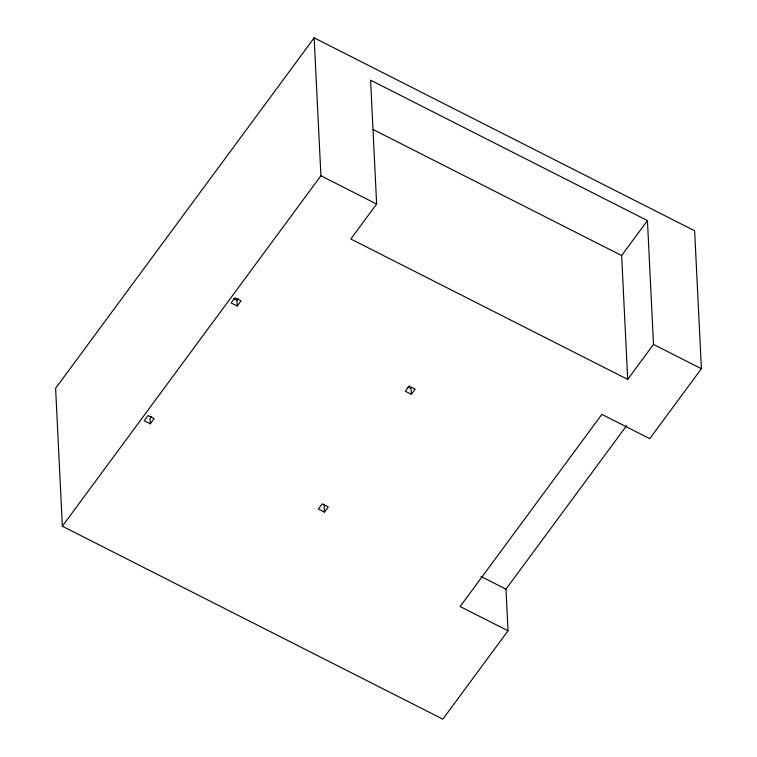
<?xml version="1.0" encoding="UTF-8"?>
<svg xmlns="http://www.w3.org/2000/svg" width="757" height="757" viewBox="0 0 757 757"><rect width="100%" height="100%" fill="white"/><g stroke="black" fill="none" stroke-linecap="round" stroke-linejoin="round"><path stroke-width="1.14" d="M508.013 630.808L460.124 606.527L601.891 414.372L649.78 438.663L701.389 368.706L694.642 230.79L314.164 37.85L55.611 388.294L62.358 526.21L442.836 719.15L508.013 630.808L505.969 589.154L626.692 425.538M62.358 526.21L320.911 175.766L314.164 37.85M151.305 416.454L150.037 418.176L150.321 423.806L144.218 420.712L148.022 415.565L154.116 418.649L150.321 423.806M237.225 306.008L241.029 300.86L234.935 297.766L231.131 302.923L237.225 306.008L236.95 300.378L238.218 298.665M376.636 204.03L350.832 239.004L627.695 379.399L653.499 344.426L647.443 220.58L370.58 80.176L376.636 204.03L320.911 175.766M324.45 512.111L328.254 506.953L322.16 503.859L318.356 509.016L324.45 512.111L324.062 504.228M411.354 394.312L415.158 389.155L409.064 386.07L405.26 391.218L411.354 394.312L411.079 388.682L408.032 387.139M627.695 379.399L621.639 255.554L647.443 220.58M373.201 129.57L621.639 255.554M653.499 344.426L701.389 368.706M233.904 298.835L236.95 300.378M480.988 576.484L505.969 589.154"/></g></svg>
